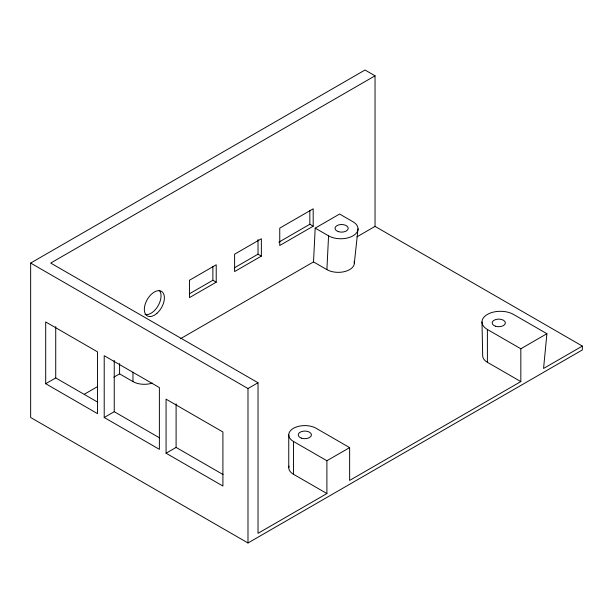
<?xml version="1.0" encoding="UTF-8"?>
<svg xmlns="http://www.w3.org/2000/svg" width="613" height="613" viewBox="0 0 613 613"><rect width="100%" height="100%" fill="white"/><g stroke="black" fill="none" stroke-linecap="round" stroke-linejoin="round"><path stroke-width="0.92" d="M180.368 338.782L313.519 261.912L315.197 228.128L339.602 214.037L352.973 221.753A17.256 9.961 0 0 1 352.973 235.844A17.256 9.961 0 0 1 328.568 235.844L315.197 228.128M354.099 261.452A16.076 9.279 0 0 1 345.686 271.298A16.076 9.279 0 0 1 326.898 269.628L328.568 235.844M487.389 329.472L520.828 348.774L520.828 381.592L487.389 362.291L487.389 329.472A18.444 10.651 0 0 1 487.389 314.415A18.444 10.651 0 0 1 513.472 314.415L546.911 333.717L543.562 368.467L582.35 346.077L582.35 349.939L247.989 542.98L30.65 417.499L30.65 263.061L365.011 70.02L375.041 75.813L375.041 226.389L582.35 346.077M354.345 263.069L358.03 228.802M375.041 75.813L50.71 263.061L258.019 382.75L258.019 533.325L326.898 493.557L326.898 460.738L293.458 441.437A16.076 9.279 0 0 1 293.458 428.311A16.076 9.279 0 0 1 316.193 428.311L349.632 447.613L349.632 480.431L520.828 381.592M189.371 293.819L212.88 280.248L216.22 282.179L216.22 264.801L189.471 280.248L189.471 297.619L216.22 282.179M234.511 267.758L258.019 254.188L261.36 256.119L261.36 238.741L234.61 254.188L234.61 271.559L261.36 256.119M278.854 242.158L309.841 224.266L313.189 226.197L313.189 208.818L279.75 228.128L279.75 245.499L313.189 226.197M45.699 383.715L97.521 413.637L97.521 351.862L45.699 321.94L45.699 383.715L55.729 377.93L97.682 402.151M84.333 394.228L97.452 386.657M113.849 377.187L119.589 373.876L132.967 381.592A16.076 9.279 0 0 0 152.369 383.071M356.889 236.871L375.041 226.389M104.21 417.499L159.38 449.352L159.38 387.577L104.21 355.724L104.21 417.499L114.24 411.706L159.533 437.858M30.65 263.061L247.989 388.542L258.019 382.75M166.069 453.214L222.91 486.032L222.91 431.981L166.069 399.163L166.069 453.214L176.1 447.421L223.055 474.531M326.898 460.738L349.632 447.613M520.828 348.774L546.911 333.717M313.519 261.912L326.898 269.628M288.999 466.079A16.076 9.279 0 0 0 293.458 474.255L326.898 493.557M481.987 321.948L482.684 355.724A16.076 9.279 0 0 0 487.389 362.291M309.841 210.55L309.841 224.266M293.458 441.437L293.458 474.255M288.754 434.878L288.754 467.688M258.019 239.553L258.019 254.188M247.989 388.542L247.989 542.98M212.88 266.532L212.88 280.248M176.1 403.798L176.1 447.421M132.967 372.221L132.967 381.592M119.589 363.563L119.589 373.876M114.24 360.39L114.24 411.706M55.729 326.606L55.729 377.93M159.234 290.286A14.183 8.191 -60 0 1 157.985 305.987A14.183 8.191 -60 0 1 144.982 314.408M156.959 313.297A14.183 8.191 -60 0 0 161.457 291.321A14.183 8.191 -60 0 0 144.676 306.201A14.183 8.191 -60 0 0 156.959 313.297M301.519 438.188A6.62 3.824 0 0 0 311.45 434.878A6.62 3.824 0 0 0 301.519 431.567A6.62 3.824 0 0 0 301.519 438.188M495.45 326.216A6.62 3.824 0 0 0 505.38 322.913A6.62 3.824 0 0 0 495.45 319.603A6.62 3.824 0 0 0 495.45 326.216M338.299 231.63A6.62 3.824 0 0 0 348.23 228.32A6.62 3.824 0 0 0 338.299 225.009A6.62 3.824 0 0 0 338.299 231.63"/></g></svg>
